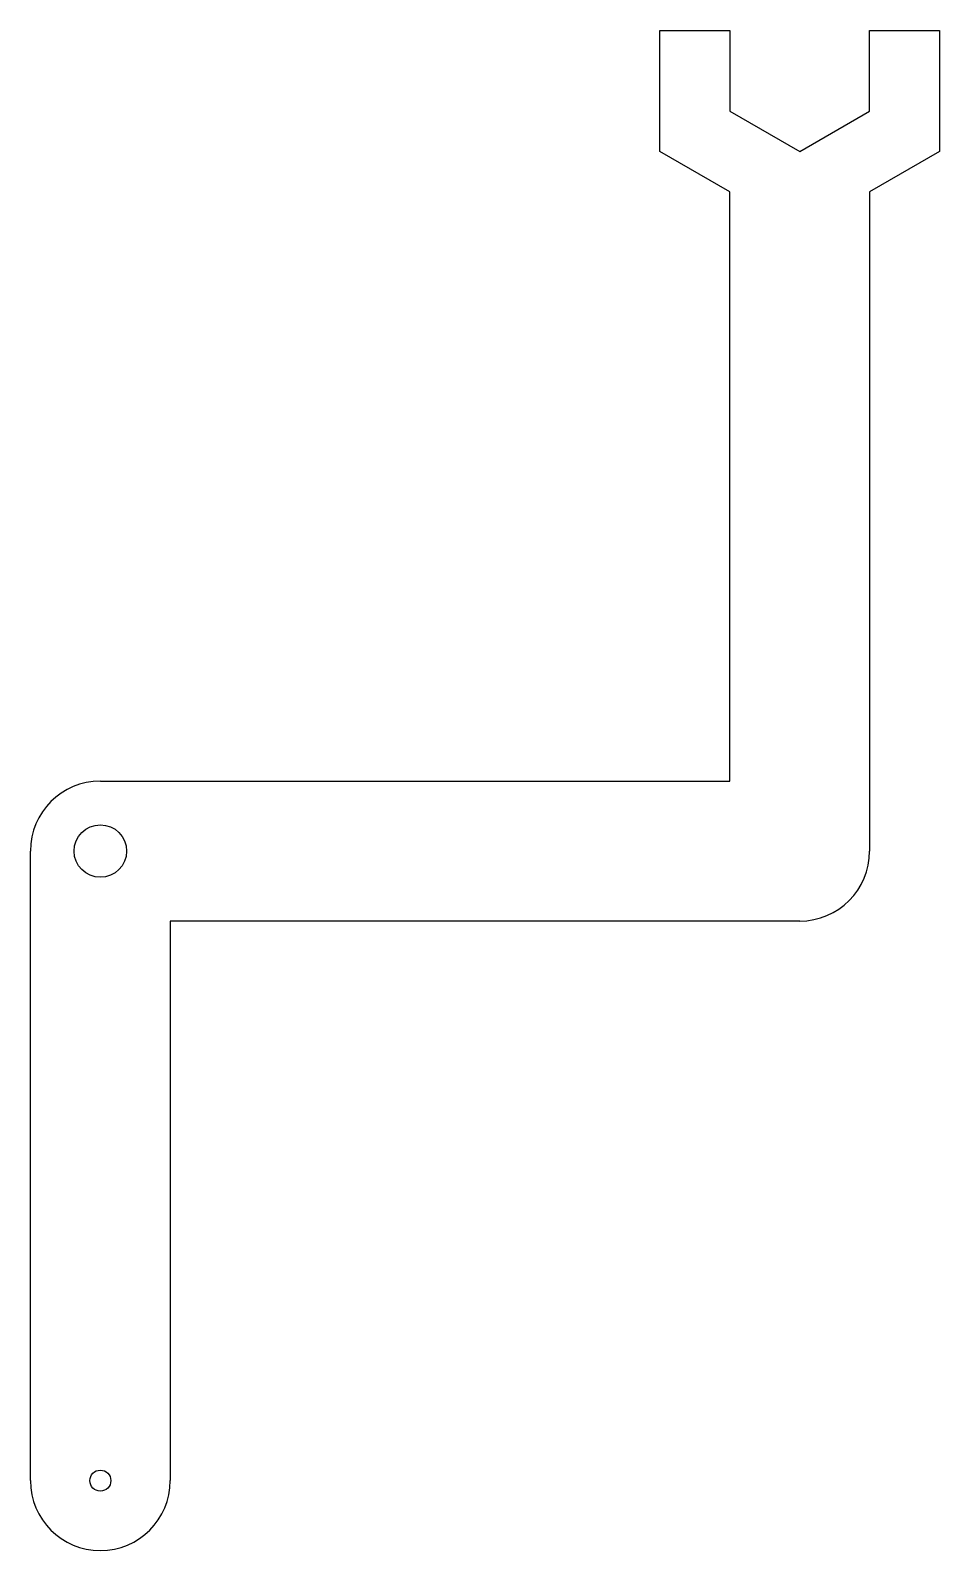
# Model space of a CAD drawing. Extents: x -46.7 to 5.3, y -40 to 46.9.
import ezdxf

# ---------------------------------------------------------------- set-up
doc = ezdxf.new("R2010")
doc.units = 0
doc.layers.add('Shape2DView005', color=7, linetype='CONTINUOUS')

msp = doc.modelspace()

# ---------------------------------------------------------------- linework, layer by layer
at = {"layer": 'Shape2DView005'}
for p, q in [((-10.7, 40), (-10.7, 46.9282)), ((-10.7, 46.9282), (-6.7, 46.9282)), ((-6.7, 46.9282), (-6.7, 42.3094)), ((1.3, 42.3094), (1.3, 46.9282)), ((1.3, 46.9282), (5.3, 46.9282)), ((5.3, 46.9282), (5.3, 40)), ((-6.7, 42.3094), (-2.7, 40)), ((-2.7, 40), (1.3, 42.3094)), ((-6.7, 37.6906), (-10.7, 40)), ((5.3, 40), (1.3, 37.6906)), ((-6.7, 4), (-6.7, 37.6906)), ((1.3, 37.6906), (1.3, 0)), ((-42.7, 4), (-6.7, 4)), ((-46.7, -36), (-46.7, 0)), ((-2.7, -4), (-38.7, -4)), ((-38.7, -4), (-38.7, -36))]:
    msp.add_line(p, q, dxfattribs=at)
for centre, radius in [((-42.7, 0), 1.5), ((-42.7, -36), 0.6)]:
    msp.add_circle(centre, radius, dxfattribs=at)
for centre, start, end in [((-42.7, 0), 90, 180), ((-2.7, 0), -90, 0), ((-42.7, -36), -180, 0)]:
    msp.add_arc(centre, 4, start, end, dxfattribs=at)

doc.saveas('drawing.dxf')
